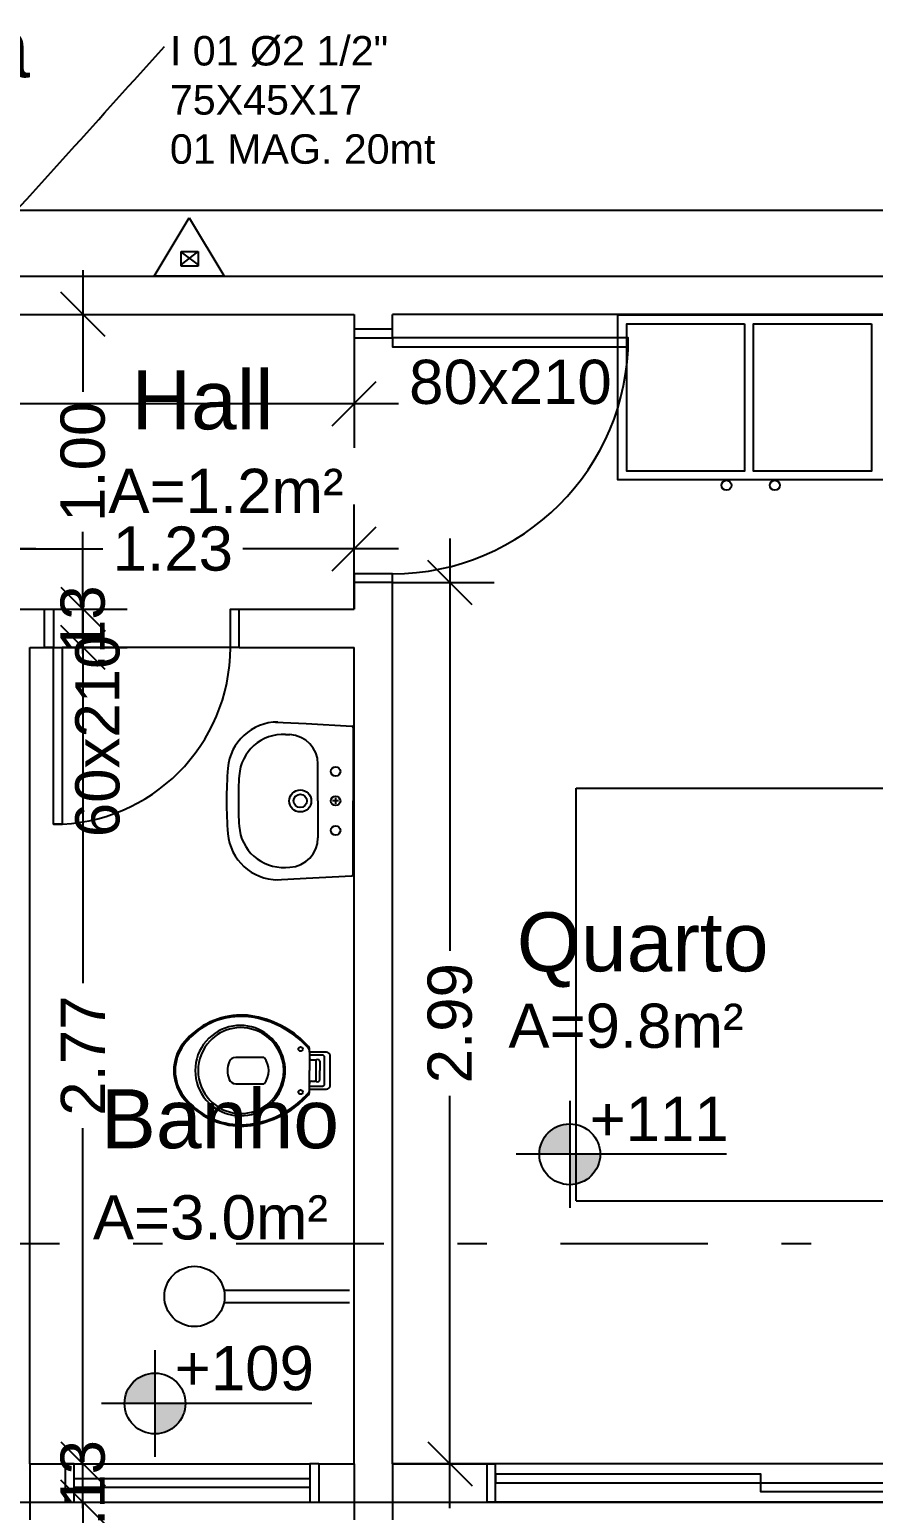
# Model space of a CAD drawing. Extents: x -120 to 178, y 5 to 129.
# Drawn here: x 22.29 to 25.16, y 81.5 to 86.52 of the extents above; entities that cross this region are included whole.
import ezdxf
from ezdxf.enums import TextEntityAlignment as Align

# ---------------------------------------------------------------- set-up
doc = ezdxf.new("R2010")
doc.units = 0
doc.header["$MEASUREMENT"] = 0
doc.linetypes.add('DASHDOT', pattern=[1, 0.5, -0.25, 0, -0.25])
doc.layers.get('0').update_dxf_attribs({"linetype": 'CONTINUOUS'})
doc.layers.get('DEFPOINTS').update_dxf_attribs({"linetype": 'CONTINUOUS'})
for name, color, linetype in [('cota', 1, 'CONTINUOUS'), ('Cotas', 1, 'CONTINUOUS'), ('janela-porta', 6, 'CONTINUOUS'), ('moveis', 253, 'CONTINUOUS'), ('nivel', 4, 'CONTINUOUS'), ('parede', 2, 'CONTINUOUS'), ('piso', 4, 'CONTINUOUS'), ('Simbolos', 7, 'CONTINUOUS'), ('texto', 7, 'CONTINUOUS'), ('vegetacao', 82, 'CONTINUOUS')]:
    doc.layers.add(name, color=color, linetype=linetype)
doc.styles.add('ROMANS', font='arial.ttf', dxfattribs={"height": 1.5})
doc.styles.get("Standard").update_dxf_attribs({"font": 'arial.ttf'})
doc.dimstyles.new('COTA1', dxfattribs={"dimtxt": 0.15, "dimasz": 0.15, "dimexe": 0.15, "dimexo": 0.15, "dimgap": 0.05, "dimtad": 1, "dimzin": 5, "dimdsep": 46, "dimtxsty": 'ROMANS', "dimblk": 'DOT', "dimcen": 0, "dimdle": 0.1, "dimclrd": 256, "dimclre": 256, "dimclrt": 7, "dimazin": 0, "dimtfac": 1, "dimtmove": 2, "dimatfit": 3, "dimldrblk": 'OBLIQUE', "dimfxl": 0, "dimtolj": 1, "dimtzin": 5, "dimarcsym": 0})
doc.dimstyles.new('cotass', dxfattribs={"dimtxt": 0.15, "dimasz": 0.15, "dimexe": 0.15, "dimexo": 0, "dimgap": 0.05, "dimtad": 0, "dimzin": 4, "dimdsep": 46, "dimtxsty": 'Standard', "dimblk": 'OBLIQUE', "dimcen": 0, "dimdle": 0.15, "dimclrd": 256, "dimclrt": 4, "dimadec": 0, "dimazin": 1, "dimtfac": 1, "dimtix": 1, "dimtofl": 0, "dimtmove": 0, "dimatfit": 3, "dimldrblk": 'OPEN30', "dimfxl": 0, "dimtolj": 1, "dimtzin": 0, "dimlwd": -1, "dimarcsym": 0})

# ---------------------------------------------------------------- blocks, each defined once
blk = doc.blocks.new('_Oblique')
at = {"color": 0, "linetype": 'ByBlock', "lineweight": -2}
blk.add_line((-0.5, -0.5), (0.5, 0.5), dxfattribs=at)
blk = doc.blocks.new('*D145')
at = {"layer": 'cota', "color": 0, "lineweight": -2, "transparency": 16777216}
for p, q in [((19.5643, 81.6537), (19.5643, 80.4845)), ((22.1643, 81.6537), (22.1643, 80.4845))]:
    blk.add_line(p, q, dxfattribs=at)
at = {"layer": 'cota', "transparency": 16777216}
for p, q in [((19.4143, 80.6345), (20.6185, 80.6345)), ((22.3143, 80.6345), (21.1102, 80.6345))]:
    blk.add_line(p, q, dxfattribs=at)
at = {"layer": 'DEFPOINTS', "color": 0, "transparency": 16777216}
for p in [(19.5643, 81.6537), (22.1643, 81.6537), (22.1643, 80.6345)]:
    blk.add_point(p, dxfattribs=at)
at = {"layer": 'cota', "transparency": 16777216, "xscale": 0.15, "yscale": 0.15, "zscale": 0.15, "rotation": 180}
blk.add_blockref('_Oblique', (19.5643, 80.6345), dxfattribs=at)
at = {"layer": 'cota', "transparency": 16777216, "xscale": 0.15, "yscale": 0.15, "zscale": 0.15}
blk.add_blockref('_Oblique', (22.1643, 80.6345), dxfattribs=at)
at = {"layer": 'cota', "color": 4, "transparency": 16777216, "insert": (20.8643, 80.6345), "char_height": 0.15, "attachment_point": 5}
blk.add_mtext('\\A1;2.60', dxfattribs=at)
blk = doc.blocks.new('_Open30')
at = {"color": 0, "linetype": 'ByBlock', "lineweight": -2}
for p, q in [((-1, 0.268), (0, 0)), ((0, 0), (-1, -0.268)), ((0, 0), (-1, 0))]:
    blk.add_line(p, q, dxfattribs=at)
blk = doc.blocks.new('*D146')
at = {"layer": 'cota', "color": 0, "lineweight": -2, "transparency": 16777216}
for p, q in [((22.1643, 81.6537), (22.1643, 80.4845)), ((22.2943, 81.6537), (22.2943, 80.4845))]:
    blk.add_line(p, q, dxfattribs=at)
at = {"layer": 'cota', "transparency": 16777216}
for p, q in [((22.1643, 80.6345), (22.0143, 80.6345)), ((22.2943, 80.6345), (22.4443, 80.6345))]:
    blk.add_line(p, q, dxfattribs=at)
at = {"layer": 'DEFPOINTS', "color": 0, "transparency": 16777216}
for p in [(22.1643, 81.6537), (22.2943, 81.6537), (22.2943, 80.6345)]:
    blk.add_point(p, dxfattribs=at)
at = {"layer": 'cota', "transparency": 16777216, "xscale": 0.15, "yscale": 0.15, "zscale": 0.15}
blk.add_blockref('_Oblique', (22.1643, 80.6345), dxfattribs=at)
at = {"layer": 'cota', "transparency": 16777216, "xscale": 0.15, "yscale": 0.15, "zscale": 0.15, "rotation": 180}
blk.add_blockref('_Oblique', (22.2943, 80.6345), dxfattribs=at)
at = {"layer": 'cota', "color": 4, "transparency": 16777216, "insert": (22.2293, 80.6345), "char_height": 0.15, "attachment_point": 5}
blk.add_mtext('\\A1;.13', dxfattribs=at)
blk = doc.blocks.new('*D147')
at = {"layer": 'cota', "color": 0, "lineweight": -2, "transparency": 16777216}
for p, q in [((22.2943, 81.6537), (22.2943, 80.4845)), ((23.3943, 81.6537), (23.3943, 80.4845))]:
    blk.add_line(p, q, dxfattribs=at)
at = {"layer": 'cota', "transparency": 16777216}
for p, q in [((22.1443, 80.6345), (22.6068, 80.6345)), ((23.5443, 80.6345), (23.0818, 80.6345))]:
    blk.add_line(p, q, dxfattribs=at)
at = {"layer": 'DEFPOINTS', "color": 0, "transparency": 16777216}
for p in [(22.2943, 81.6537), (23.3943, 81.6537), (23.3943, 80.6345)]:
    blk.add_point(p, dxfattribs=at)
at = {"layer": 'cota', "transparency": 16777216, "xscale": 0.15, "yscale": 0.15, "zscale": 0.15, "rotation": 180}
blk.add_blockref('_Oblique', (22.2943, 80.6345), dxfattribs=at)
at = {"layer": 'cota', "transparency": 16777216, "xscale": 0.15, "yscale": 0.15, "zscale": 0.15}
blk.add_blockref('_Oblique', (23.3943, 80.6345), dxfattribs=at)
at = {"layer": 'cota', "color": 4, "transparency": 16777216, "insert": (22.8443, 80.6345), "char_height": 0.15, "attachment_point": 5}
blk.add_mtext('\\A1;1.10', dxfattribs=at)
blk = doc.blocks.new('*D148')
at = {"layer": 'cota', "color": 0, "lineweight": -2, "transparency": 16777216}
for p, q in [((23.3943, 81.6537), (23.3943, 80.4845)), ((23.5243, 81.6537), (23.5243, 80.4845))]:
    blk.add_line(p, q, dxfattribs=at)
at = {"layer": 'cota', "transparency": 16777216}
for p, q in [((23.3943, 80.6345), (23.2443, 80.6345)), ((23.5243, 80.6345), (23.6743, 80.6345))]:
    blk.add_line(p, q, dxfattribs=at)
at = {"layer": 'DEFPOINTS', "color": 0, "transparency": 16777216}
for p in [(23.3943, 81.6537), (23.5243, 81.6537), (23.5243, 80.6345)]:
    blk.add_point(p, dxfattribs=at)
at = {"layer": 'cota', "transparency": 16777216, "xscale": 0.15, "yscale": 0.15, "zscale": 0.15}
blk.add_blockref('_Oblique', (23.3943, 80.6345), dxfattribs=at)
at = {"layer": 'cota', "transparency": 16777216, "xscale": 0.15, "yscale": 0.15, "zscale": 0.15, "rotation": 180}
blk.add_blockref('_Oblique', (23.5243, 80.6345), dxfattribs=at)
at = {"layer": 'cota', "color": 4, "transparency": 16777216, "insert": (23.4593, 80.6345), "char_height": 0.15, "attachment_point": 5}
blk.add_mtext('\\A1;.13', dxfattribs=at)
blk = doc.blocks.new('*D149')
at = {"layer": 'cota', "color": 0, "lineweight": -2, "transparency": 16777216}
for p, q in [((23.5243, 81.6537), (23.5243, 80.4845)), ((26.0244, 80.9237), (26.0244, 80.4845))]:
    blk.add_line(p, q, dxfattribs=at)
at = {"layer": 'cota', "transparency": 16777216}
for p, q in [((23.3743, 80.6345), (24.5285, 80.6345)), ((26.1744, 80.6345), (25.0202, 80.6345))]:
    blk.add_line(p, q, dxfattribs=at)
at = {"layer": 'DEFPOINTS', "color": 0, "transparency": 16777216}
for p in [(23.5243, 81.6537), (26.0244, 80.9237), (26.0244, 80.6345)]:
    blk.add_point(p, dxfattribs=at)
at = {"layer": 'cota', "transparency": 16777216, "xscale": 0.15, "yscale": 0.15, "zscale": 0.15, "rotation": 180}
blk.add_blockref('_Oblique', (23.5243, 80.6345), dxfattribs=at)
at = {"layer": 'cota', "transparency": 16777216, "xscale": 0.15, "yscale": 0.15, "zscale": 0.15}
blk.add_blockref('_Oblique', (26.0244, 80.6345), dxfattribs=at)
at = {"layer": 'cota', "color": 4, "transparency": 16777216, "insert": (24.7743, 80.6345), "char_height": 0.15, "attachment_point": 5}
blk.add_mtext('\\A1;2.50', dxfattribs=at)
blk = doc.blocks.new('*D174')
at = {"layer": 'cota', "transparency": 16777216}
for p, q in [((22.4742, 81.6537), (22.4742, 81.8037)), ((22.4742, 81.5237), (22.4742, 81.3737))]:
    blk.add_line(p, q, dxfattribs=at)
at = {"layer": 'cota', "color": 0, "lineweight": -2, "transparency": 16777216}
for p, q in [((22.2943, 81.6537), (22.6242, 81.6537)), ((22.2943, 81.5237), (22.6242, 81.5237))]:
    blk.add_line(p, q, dxfattribs=at)
at = {"layer": 'DEFPOINTS', "color": 0, "transparency": 16777216}
for p in [(22.2943, 81.6537), (22.2943, 81.5237), (22.4742, 81.5237)]:
    blk.add_point(p, dxfattribs=at)
at = {"layer": 'cota', "transparency": 16777216, "xscale": 0.15, "yscale": 0.15, "zscale": 0.15}
for p, rotation in [((22.4742, 81.6537), 270), ((22.4742, 81.5237), 90)]:
    blk.add_blockref('_Oblique', p, dxfattribs=dict(at, rotation=rotation))
at = {"layer": 'cota', "color": 4, "transparency": 16777216, "insert": (22.4742, 81.5887), "char_height": 0.15, "attachment_point": 5, "rotation": 90}
blk.add_mtext('\\A1;.13', dxfattribs=at)
blk = doc.blocks.new('*D200')
at = {"layer": 'cota', "color": 0, "lineweight": -2, "transparency": 16777216}
for p, q in [((17.2843, 85.6837), (17.2843, 86.0561)), ((26.0244, 85.6837), (26.0244, 86.0561))]:
    blk.add_line(p, q, dxfattribs=at)
at = {"layer": 'cota', "transparency": 16777216}
for p, q in [((17.1343, 85.9061), (20.6759, 85.9061)), ((26.1744, 85.9061), (21.1651, 85.9061))]:
    blk.add_line(p, q, dxfattribs=at)
at = {"layer": 'DEFPOINTS', "color": 0, "transparency": 16777216}
for p in [(26.0244, 85.9061), (17.2843, 85.6837), (26.0244, 85.6837)]:
    blk.add_point(p, dxfattribs=at)
at = {"layer": 'cota', "transparency": 16777216, "xscale": 0.15, "yscale": 0.15, "zscale": 0.15, "rotation": 180}
blk.add_blockref('_Oblique', (17.2843, 85.9061), dxfattribs=at)
at = {"layer": 'cota', "transparency": 16777216, "xscale": 0.15, "yscale": 0.15, "zscale": 0.15}
blk.add_blockref('_Oblique', (26.0244, 85.9061), dxfattribs=at)
at = {"layer": 'cota', "color": 4, "transparency": 16777216, "insert": (20.9205, 85.9061), "char_height": 0.15, "attachment_point": 5}
blk.add_mtext('\\A1;8.74', dxfattribs=at)
blk = doc.blocks.new('*D238')
at = {"layer": 'cota', "transparency": 16777216}
for p, q in [((22.4742, 84.5737), (22.4742, 83.2848)), ((22.4742, 81.5037), (22.4742, 82.7926))]:
    blk.add_line(p, q, dxfattribs=at)
at = {"layer": 'cota', "color": 0, "lineweight": -2, "transparency": 16777216}
for p, q in [((22.2943, 84.4237), (22.6242, 84.4237)), ((22.2943, 81.6537), (22.6242, 81.6537))]:
    blk.add_line(p, q, dxfattribs=at)
at = {"layer": 'DEFPOINTS', "color": 0, "transparency": 16777216}
for p in [(22.2943, 84.4237), (22.4742, 84.4237), (22.2943, 81.6537)]:
    blk.add_point(p, dxfattribs=at)
at = {"layer": 'cota', "transparency": 16777216, "xscale": 0.15, "yscale": 0.15, "zscale": 0.15}
for p, rotation in [((22.4742, 84.4237), 90), ((22.4742, 81.6537), 270)]:
    blk.add_blockref('_Oblique', p, dxfattribs=dict(at, rotation=rotation))
at = {"layer": 'cota', "color": 4, "transparency": 16777216, "insert": (22.4742, 83.0387), "char_height": 0.15, "attachment_point": 5, "rotation": 90}
blk.add_mtext('\\A1;2.77', dxfattribs=at)
blk = doc.blocks.new('*D239')
at = {"layer": 'cota', "transparency": 16777216}
for p, q in [((22.4742, 84.5537), (22.4742, 84.7037)), ((22.4742, 84.4237), (22.4742, 84.2737))]:
    blk.add_line(p, q, dxfattribs=at)
at = {"layer": 'cota', "color": 0, "lineweight": -2, "transparency": 16777216}
for p, q in [((22.2943, 84.5537), (22.6242, 84.5537)), ((22.2943, 84.4237), (22.6242, 84.4237))]:
    blk.add_line(p, q, dxfattribs=at)
at = {"layer": 'DEFPOINTS', "color": 0, "transparency": 16777216}
for p in [(22.2943, 84.5537), (22.4742, 84.5537), (22.2943, 84.4237)]:
    blk.add_point(p, dxfattribs=at)
at = {"layer": 'cota', "transparency": 16777216, "xscale": 0.15, "yscale": 0.15, "zscale": 0.15}
for p, rotation in [((22.4742, 84.5537), 270), ((22.4742, 84.4237), 90)]:
    blk.add_blockref('_Oblique', p, dxfattribs=dict(at, rotation=rotation))
at = {"layer": 'cota', "color": 4, "transparency": 16777216, "insert": (22.4742, 84.4887), "char_height": 0.15, "attachment_point": 5, "rotation": 90}
blk.add_mtext('\\A1;.13', dxfattribs=at)
blk = doc.blocks.new('*D240')
at = {"layer": 'cota', "transparency": 16777216}
for p, q in [((22.4742, 85.7037), (22.4742, 85.2912)), ((22.4742, 84.4037), (22.4742, 84.8162))]:
    blk.add_line(p, q, dxfattribs=at)
at = {"layer": 'cota', "color": 0, "lineweight": -2, "transparency": 16777216}
for p, q in [((22.2943, 85.5537), (22.6242, 85.5537)), ((22.2943, 84.5537), (22.6242, 84.5537))]:
    blk.add_line(p, q, dxfattribs=at)
at = {"layer": 'DEFPOINTS', "color": 0, "transparency": 16777216}
for p in [(22.2943, 85.5537), (22.4742, 85.5537), (22.2943, 84.5537)]:
    blk.add_point(p, dxfattribs=at)
at = {"layer": 'cota', "transparency": 16777216, "xscale": 0.15, "yscale": 0.15, "zscale": 0.15}
for p, rotation in [((22.4742, 85.5537), 90), ((22.4742, 84.5537), 270)]:
    blk.add_blockref('_Oblique', p, dxfattribs=dict(at, rotation=rotation))
at = {"layer": 'cota', "color": 4, "transparency": 16777216, "insert": (22.4742, 85.0537), "char_height": 0.15, "attachment_point": 5, "rotation": 90}
blk.add_mtext('\\A1;1.00', dxfattribs=at)
blk = doc.blocks.new('*D241')
at = {"layer": 'cota', "color": 0, "lineweight": -2, "transparency": 16777216}
for p, q in [((22.1643, 84.5537), (22.1643, 84.9082)), ((23.3943, 84.5537), (23.3943, 84.9082))]:
    blk.add_line(p, q, dxfattribs=at)
at = {"layer": 'cota', "transparency": 16777216}
for p, q in [((22.0143, 84.7582), (22.5415, 84.7582)), ((23.5443, 84.7582), (23.0171, 84.7582))]:
    blk.add_line(p, q, dxfattribs=at)
at = {"layer": 'DEFPOINTS', "color": 0, "transparency": 16777216}
for p in [(22.1643, 84.7582), (22.1643, 84.5537), (23.3943, 84.5537)]:
    blk.add_point(p, dxfattribs=at)
at = {"layer": 'cota', "transparency": 16777216, "xscale": 0.15, "yscale": 0.15, "zscale": 0.15, "rotation": 180}
blk.add_blockref('_Oblique', (22.1643, 84.7582), dxfattribs=at)
at = {"layer": 'cota', "transparency": 16777216, "xscale": 0.15, "yscale": 0.15, "zscale": 0.15}
blk.add_blockref('_Oblique', (23.3943, 84.7582), dxfattribs=at)
at = {"layer": 'cota', "color": 4, "transparency": 16777216, "insert": (22.7793, 84.7582), "char_height": 0.15, "attachment_point": 5}
blk.add_mtext('\\A1;1.23', dxfattribs=at)
blk = doc.blocks.new('*D242')
at = {"layer": 'cota', "color": 0, "lineweight": -2, "transparency": 16777216}
for p, q in [((19.5643, 84.5537), (19.5643, 84.9082)), ((22.1643, 84.5537), (22.1643, 84.9082))]:
    blk.add_line(p, q, dxfattribs=at)
at = {"layer": 'cota', "transparency": 16777216}
for p, q in [((19.4143, 84.7582), (20.6185, 84.7582)), ((22.3143, 84.7582), (21.1102, 84.7582))]:
    blk.add_line(p, q, dxfattribs=at)
at = {"layer": 'DEFPOINTS', "color": 0, "transparency": 16777216}
for p in [(19.5643, 84.7582), (19.5643, 84.5537), (22.1643, 84.5537)]:
    blk.add_point(p, dxfattribs=at)
at = {"layer": 'cota', "transparency": 16777216, "xscale": 0.15, "yscale": 0.15, "zscale": 0.15, "rotation": 180}
blk.add_blockref('_Oblique', (19.5643, 84.7582), dxfattribs=at)
at = {"layer": 'cota', "transparency": 16777216, "xscale": 0.15, "yscale": 0.15, "zscale": 0.15}
blk.add_blockref('_Oblique', (22.1643, 84.7582), dxfattribs=at)
at = {"layer": 'cota', "color": 4, "transparency": 16777216, "insert": (20.8643, 84.7582), "char_height": 0.15, "attachment_point": 5}
blk.add_mtext('\\A1;2.60', dxfattribs=at)
blk = doc.blocks.new('*D244')
at = {"layer": 'cota', "transparency": 16777216}
for p, q in [((23.7192, 84.7937), (23.7192, 83.3949)), ((23.7192, 81.5037), (23.7192, 82.9025))]:
    blk.add_line(p, q, dxfattribs=at)
at = {"layer": 'cota', "color": 0, "lineweight": -2, "transparency": 16777216}
for p, q in [((23.5243, 84.6437), (23.8692, 84.6437)), ((23.5243, 81.6537), (23.8692, 81.6537))]:
    blk.add_line(p, q, dxfattribs=at)
at = {"layer": 'DEFPOINTS', "color": 0, "transparency": 16777216}
for p in [(23.5243, 84.6437), (23.5243, 81.6537), (23.7192, 81.6537)]:
    blk.add_point(p, dxfattribs=at)
at = {"layer": 'cota', "transparency": 16777216, "xscale": 0.15, "yscale": 0.15, "zscale": 0.15}
for p, rotation in [((23.7192, 84.6437), 90), ((23.7192, 81.6537), 270)]:
    blk.add_blockref('_Oblique', p, dxfattribs=dict(at, rotation=rotation))
at = {"layer": 'cota', "color": 4, "transparency": 16777216, "insert": (23.7192, 83.1487), "char_height": 0.15, "attachment_point": 5, "rotation": 90}
blk.add_mtext('\\A1;2.99', dxfattribs=at)
blk = doc.blocks.new('*D253')
at = {"layer": 'cota', "color": 0, "lineweight": -2, "transparency": 16777216}
for p, q in [((19.5643, 85.5537), (19.5643, 85.1008)), ((23.3943, 85.5537), (23.3943, 85.1008))]:
    blk.add_line(p, q, dxfattribs=at)
at = {"layer": 'cota', "transparency": 16777216}
for p, q in [((19.4143, 85.2508), (21.2345, 85.2508)), ((23.5443, 85.2508), (21.7241, 85.2508))]:
    blk.add_line(p, q, dxfattribs=at)
at = {"layer": 'DEFPOINTS', "color": 0, "transparency": 16777216}
for p in [(19.5643, 85.5537), (23.3943, 85.5537), (23.3943, 85.2508)]:
    blk.add_point(p, dxfattribs=at)
at = {"layer": 'cota', "transparency": 16777216, "xscale": 0.15, "yscale": 0.15, "zscale": 0.15, "rotation": 180}
blk.add_blockref('_Oblique', (19.5643, 85.2508), dxfattribs=at)
at = {"layer": 'cota', "transparency": 16777216, "xscale": 0.15, "yscale": 0.15, "zscale": 0.15}
blk.add_blockref('_Oblique', (23.3943, 85.2508), dxfattribs=at)
at = {"layer": 'cota', "color": 4, "transparency": 16777216, "insert": (21.4793, 85.2508), "char_height": 0.15, "attachment_point": 5}
blk.add_mtext('\\A1;3.83', dxfattribs=at)
blk = doc.blocks.new('_Dot')
at = {"color": 0, "linetype": 'ByBlock', "lineweight": -2}
blk.add_line((-0.5, 0), (-1, 0), dxfattribs=at)
at = {"color": 0, "linetype": 'ByBlock', "const_width": 0.5}
blk.add_lwpolyline([(-0.25, 0, 1), (0.25, 0, 1)], format="xyb", close=True, dxfattribs=at)
blk = doc.blocks.new('NIVEL')
at = {"layer": 'nivel'}
h = blk.add_hatch(color=256, dxfattribs=at)
h.paths.add_polyline_path([(0, 0.1375, 0.414214), (-0.1375, 0), (0, 0)])
h.paths.add_polyline_path([(0, 0), (0, -0.1375, 0.414214), (0.1375, 0)])
for p, q in [((0, 0.2417), (0, -0.2417)), ((0.7095, 0), (-0.2418, 0))]:
    blk.add_line(p, q, dxfattribs=at)
blk.add_circle((0, 0), 0.1375, dxfattribs=at)

msp = doc.modelspace()

# ---------------------------------------------------------------- hatches: boundary and pattern name
at = {"layer": 'vegetacao'}
h = msp.add_hatch(dxfattribs=at)
h.set_pattern_fill('ANGLE', color=256, scale=2, style=0)
h.set_pattern_definition([(0, (4.21934, 69.4), (0, 0.55), [0.4, -0.15]), (90, (4.21934, 69.4), (-0.55, 3e-17), [0.4, -0.15])])
edge = h.paths.add_edge_path()
edge.add_line((33.5894, 75.9237), (33.5894, 116.2837))
edge.add_line((33.5894, 116.2837), (9.8693, 116.2837))
edge.add_line((9.8693, 116.2837), (9.8693, 110.2837))
edge.add_line((9.8693, 110.2837), (27.5894, 110.2837))
edge.add_arc((27.5894, 107.2837), 3, 0, 90, ccw=False)
edge.add_line((30.5894, 107.2837), (30.5894, 75.9237))
edge.add_line((30.5894, 75.9237), (33.5894, 75.9237))
h = msp.add_hatch(dxfattribs=at)
h.set_pattern_fill('TRACOS2', color=256, scale=2, style=0)
h.set_pattern_definition([(0, (1.44, 0.96), (0.88, 1.52), [0.08, -1.34, 0.06, -0.58, 0.12, -1.42]), (5, (0.54, 1.68), (0.787509, 1.554551), [0.16, -1.34, 0.12, -0.58, 0.24, -1.42]), (10, (1.06, 1.78), (0.53784, 1.902295), [0.14, -0.34, 0.18, -1.06, 0.1, -1.32]), (15, (0.7, 1.96), (0.450046, 1.797737), [0.28, -0.34, 0.3, -1.06, 0.22, -1.32]), (20, (0.86, 1.14), (0.889806, 1.473175), [0.16, -1.1, 0.14, -0.82, 0.1, -0.64]), (25, (1.14, 0.86), (0.9972314, 1.458057), [0.22, -1.1, 0.28, -0.82, 0.24, -0.64]), (30, (1.44, 1.02), (-0.146462, 1.69368), [0.1, -0.66, 0.08, -0.98, 0.06, -1.3]), (35, (0.54, 0.3), (0.148824, 1.9842), [0.22, -0.66, 0.16, -0.98, 0.12, -1.3]), (40, (0.88, 1.46), (0.225573, 1.442469), [0.08, -0.88, 0.06, -0.56, 0.16, -1.02]), (45, (0.88, 0.74), (-0.410122, 1.965757), [0.16, -0.88, 0.12, -0.56, 0.3, -1.02]), (50, (1.18, 0.74), (-0.534986, 1.571557), [0.04, -0.74, 0.1, -1.22, 0.12, -0.62]), (60, (1.24, 0.88), (-0.663154, 1.491384), [0.1, -0.82, 0.04, -0.96, 0.08, -0.74]), (65, (0.52, 0.88), (-0.486328, 2.080453), [0.22, -0.82, 0.08, -0.96, 0.16, -0.74]), (70, (1.02, 0.64), (-0.732615, 1.437246), [0.06, -0.38, 0.12, -0.64, 0.08, -0.88]), (75, (0.3, 0.46), (-1.550558, 1.554275), [0.12, -0.38, 0.24, -0.64, 0.16, -0.88]), (80, (1.12, 1.82), (-1.390436, 1.09813), [0.14, -0.88, 0.06, -1.04, 0.12, -0.98]), (85, (1.3, 0.38), (-1.660168, 0.988455), [0.28, -0.88, 0.12, -1.04, 0.24, -0.98]), (90, (1.24, 0.96), (-1.76, 0.74), [0.12, -0.62, 0.08, -1.22, 0.04, -1.24]), (95, (0.52, 1.68), (-1.88055, 1.30105), [0.24, -0.62, 0.08, -1.22, 0.08, -1.24]), (100, (0.92, 1.58), (-1.653143, 0.967635), [0.14, -0.78, 0.12, -0.64, 0.14, -1.46]), (105, (1.28, 1.94), (-1.731187, 0.819872), [0.28, -0.78, 0.24, -0.64, 0.28, -1.46]), (110, (0.78, 0.44), (-1.602936, 0.544608), [0.16, -0.52, 0.08, -1.06, 0.12, -1.16]), (115, (1.86, 0.44), (-1.644302, 0.40283), [0.3, -0.52, 0.16, -1.06, 0.24, -1.16]), (120, (0.24, 0.68), (-1.911, 0.189948), [0.1, -1.34, 0.12, -0.62, 0.14, -0.82]), (125, (0.42, 0.86), (-2.170974, 0.066875), [0.22, -1.34, 0.24, -0.62, 0.28, -0.82]), (130, (0.68, 0.24), (-1.860718, 0.475107), [0.06, -0.44, 0.08, -0.86, 0.16, -1.12]), (135, (0.86, 0.42), (-2.149605, 0.311127), [0.12, -0.44, 0.16, -0.86, 0.3, -1.12]), (140, (0.08, 1.84), (-1.470646, -0.228038), [0.12, -0.72, 0.14, -0.62, 0.08, -0.84]), (145, (0.88, 0.58), (-1.548418, -0.502793), [0.24, -0.72, 0.28, -0.62, 0.16, -0.84]), (150, (1.74, 0.12), (-1.3655, -0.805115), [0.08, -0.56, 0.16, -1.24, 0.14, -1.14]), (155, (1.56, 1.22), (-1.77954, -0.692849), [0.16, -0.56, 0.3, -1.24, 0.28, -1.14]), (160, (0.42, 1.24), (-1.586007, -1.082858), [0.12, -0.84, 0.1, -0.76, 0.08, -1.22]), (165, (0.24, 0.52), (-1.706049, -1.344246), [0.24, -0.84, 0.22, -0.76, 0.16, -1.22]), (170, (0.54, 0.76), (-1.437627, -1.127488), [0.18, -0.66, 0.12, -0.9, 0.16, -0.88]), (175, (1.44, 1.66), (-1.365265, -1.607125), [0.22, -0.66, 0.24, -0.9, 0.26, -0.88])])
h.paths.add_polyline_path([(33.5894, 116.2837), (21.7193, 116.2837), (21.7193, 110.2837), (27.5894, 110.2837, -0.414214), (30.5894, 107.2837), (30.5894, 76.1987), (31.8894, 76.1987), (31.8894, 76.1487), (30.5894, 76.1487), (30.5894, 75.9237), (33.5894, 75.9237)])

# ---------------------------------------------------------------- linework, layer by layer
at = {"layer": 'cota', "color": 6, "linetype": 'DASHDOT'}
msp.add_lwpolyline([(34.4945, 82.4), (9.2071, 82.4)], dxfattribs=at)
at = {"layer": 'janela-porta', "color": 6, "linetype": 'Continuous'}
for p, q in [((22.4443, 81.6537), (23.2443, 81.6537)), ((25.6743, 81.6537), (23.8743, 81.6537)), ((22.4443, 81.5237), (23.2443, 81.5237)), ((25.6743, 81.5237), (23.8743, 81.5237))]:
    msp.add_line(p, q, dxfattribs=at)
for points in [[(23.3943, 85.5037), (23.3943, 85.4737), (23.5243, 85.4737), (23.5243, 85.5037)], [(23.5243, 84.6437), (23.5243, 84.6737), (23.3943, 84.6737), (23.3943, 84.6437)], [(22.3443, 84.5537), (22.3743, 84.5537), (22.3743, 84.4237), (22.3443, 84.4237)], [(23.0043, 84.4237), (22.9743, 84.4237), (22.9743, 84.5537), (23.0043, 84.5537)], [(22.4143, 81.5237), (22.4443, 81.5237), (22.4443, 81.6537), (22.4143, 81.6537)], [(23.2743, 81.6537), (23.2443, 81.6537), (23.2443, 81.5237), (23.2743, 81.5237)], [(23.8443, 81.5237), (23.8743, 81.5237), (23.8743, 81.6537), (23.8443, 81.6537)]]:
    msp.add_lwpolyline(points, dxfattribs=at)
for points in [[(23.5243, 85.4737), (23.5243, 85.4437), (24.3243, 85.4437), (24.3243, 85.4737), (23.5243, 85.4737)], [(22.3743, 84.4237), (22.4043, 84.4237), (22.4043, 83.8237), (22.3743, 83.8237), (22.3743, 84.4237)], [(22.4443, 81.6037), (23.2443, 81.6037), (23.2443, 81.5737), (22.4443, 81.5737), (22.4443, 81.6037)], [(23.8743, 81.5887), (24.7743, 81.5887), (24.7743, 81.6187), (23.8743, 81.6187), (23.8743, 81.5887)], [(24.7743, 81.5887), (25.6743, 81.5887), (25.6743, 81.5587), (24.7743, 81.5587), (24.7743, 81.5887)]]:
    msp.add_lwpolyline(points, close=True, dxfattribs=at)
for centre, radius in [((23.5243, 85.4737), 0.8), ((22.3743, 84.4237), 0.6)]:
    msp.add_arc(centre, radius, 270, 0, dxfattribs=at)
at = {"layer": 'moveis'}
for p, q in [((23.127, 84.1705), (23.2315, 84.1652)), ((23.1355, 84.1705), (23.127, 84.1705)), ((23.2315, 84.1652), (23.3867, 84.1572)), ((23.1616, 84.1287), (23.1766, 84.1279)), ((23.3915, 84.1522), (23.3915, 83.903)), ((23.2714, 83.903), (23.2714, 84.0281)), ((23.3315, 83.913), (23.3315, 83.893)), ((24.1469, 82.5461), (24.1469, 83.9461)), ((24.1469, 83.9461), (25.9969, 83.9461)), ((23.2714, 83.903), (23.2714, 83.778)), ((23.3415, 83.903), (23.3214, 83.903)), ((23.3915, 83.6539), (23.3915, 83.903)), ((23.1616, 83.6774), (23.1766, 83.6782)), ((23.127, 83.6355), (23.2315, 83.6409)), ((23.2315, 83.6409), (23.3867, 83.6489)), ((23.2424, 83.0573), (23.2424, 83.0625)), ((23.2424, 83.0505), (23.2424, 83.0573)), ((23.0884, 83.0325), (22.9924, 83.0325)), ((23.2424, 83.0505), (23.2424, 82.988)), ((23.3005, 83.0505), (23.2424, 83.0505)), ((23.2864, 83.0405), (23.2424, 83.0405)), ((23.2504, 83.024), (23.2615, 83.024)), ((23.2659, 82.988), (23.2659, 83.0235)), ((23.2774, 83.0195), (23.2774, 82.988)), ((23.294, 82.988), (23.294, 83.033)), ((23.3125, 82.988), (23.3125, 83.0395)), ((23.2424, 82.9255), (23.2424, 82.988)), ((23.2504, 82.952), (23.2615, 82.952)), ((23.2659, 82.9525), (23.2659, 82.988)), ((23.2774, 82.9565), (23.2774, 82.988)), ((23.294, 82.943), (23.294, 82.988)), ((23.3125, 82.9365), (23.3125, 82.988)), ((22.9924, 82.9435), (23.0884, 82.9435)), ((23.2424, 82.9355), (23.2864, 82.9355)), ((23.2424, 82.9255), (23.3005, 82.9255)), ((23.2424, 82.9187), (23.2424, 82.9255)), ((23.2424, 82.9135), (23.2424, 82.9187)), ((24.1469, 82.5461), (25.9969, 82.5461)), ((23.3783, 82.2416), (22.9531, 82.2416)), ((22.9531, 82.2016), (23.3783, 82.2016))]:
    msp.add_line(p, q, dxfattribs=at)
for points in [[(26.0389, 85.5519), (26.0389, 84.9919), (24.2889, 84.9919), (24.2889, 85.5519), (26.0389, 85.5519)], [(24.7189, 85.5219), (24.7189, 85.0219), (24.3189, 85.0219), (24.3189, 85.5219), (24.7189, 85.5219)], [(25.1489, 85.5219), (25.1489, 85.0219), (24.7489, 85.0219), (24.7489, 85.5219), (25.1489, 85.5219)]]:
    msp.add_lwpolyline(points, close=True, dxfattribs=at)
for centre, radius in [((24.6571, 84.9739), 0.017), ((24.8212, 84.9739), 0.017), ((23.3315, 84.003), 0.016), ((23.2115, 83.903), 0.0375), ((23.2115, 83.903), 0.0225), ((23.3315, 83.903), 0.016), ((23.3315, 83.803), 0.016), ((23.2125, 83.061), 0.0075), ((23.2125, 82.915), 0.0075), ((22.8527, 82.2216), 0.1023)]:
    msp.add_circle(centre, radius, dxfattribs=at)
for centre, radius, start, end in [((23.1355, 84.0005), 0.17, 90, 175.3019), ((23.3865, 84.1522), 0.005, 0, 87.0582), ((23.1539, 83.9789), 0.15, 87.0582, 176.2836), ((23.1714, 84.0281), 0.1, 0, 87.0582), ((24.3218, 83.903), 1.3604, 175.3019, 180), ((24.3218, 83.903), 1.3204, 176.2836, 180), ((24.3218, 83.903), 1.3604, 180, 184.6981), ((24.3218, 83.903), 1.3204, 180, 183.7164), ((23.1539, 83.8272), 0.15, 183.7164, 272.9418), ((23.1355, 83.8055), 0.17, 184.6981, 270), ((23.1714, 83.778), 0.1, 272.9418, 0), ((23.3865, 83.6539), 0.005, 272.9418, 0), ((23.0105, 82.9281), 0.248, 96.483, 121.0731), ((23.0105, 82.9281), 0.2435, 96.4778, 121.0674), ((23.0123, 82.9331), 0.2433, 73.2378, 97.0453), ((23.0123, 82.9331), 0.2388, 84.2407, 97.0506), ((22.9942, 82.8426), 0.3307, 55.8497, 82.7065), ((22.9942, 82.8426), 0.3352, 55.8476, 74.7475), ((23.0233, 82.9124), 0.2681, 121.6809, 141.8397), ((23.0233, 82.9124), 0.2636, 121.6861, 141.8298), ((23.0097, 82.9848), 0.1566, 100.028, 138.7776), ((23.0094, 82.9899), 0.1437, 100.8079, 136.9265), ((23.0089, 82.9956), 0.1458, 59.7019, 100.4456), ((23.0103, 82.9886), 0.1451, 60.1948, 101.0664), ((23.0098, 82.9883), 0.1456, 359.8878, 60.0886), ((23.0061, 82.9873), 0.1544, 0.2488, 60.3441), ((23.0012, 82.8558), 0.3159, 40.7546, 55.5359), ((23.0012, 82.8558), 0.3204, 41.9479, 55.5381), ((22.9315, 82.9883), 0.149, 143.0019, 180.1282), ((22.9315, 82.9883), 0.1445, 143.02, 180.1282), ((23.0082, 82.9881), 0.1532, 139.3363, 180.0547), ((23.0071, 82.9897), 0.1422, 136.2284, 180.6636), ((23.2323, 83.0628), 0.0102, 358.3086, 45.2439), ((23.2331, 83.0562), 0.00945, 6.988, 38.6516), ((23.049, 82.988), 0.0846, 159.2223, 200.7777), ((22.992, 83.0084), 0.0241, 89.1095, 156.4896), ((23.0367, 82.988), 0.0683, 319.3118, 40.6882), ((23.2507, 83.0323), 0.00832, 184.718, 267.9851), ((23.2606, 83.0359), 0.0119, 274.0521, 294.0204), ((23.2698, 83.0127), 0.0131, 70.6125, 109.6581), ((23.2719, 83.0196), 0.00592, 43.936, 67.4017), ((23.2708, 83.0198), 0.00666, 357.9572, 36.1023), ((23.2867, 83.0332), 0.00728, 358.275, 91.725), ((23.3007, 83.0387), 0.0118, 3.6802, 91.299), ((22.9315, 82.9877), 0.149, 179.8718, 216.9981), ((22.9315, 82.9877), 0.1445, 179.8718, 216.98), ((23.0082, 82.9879), 0.1532, 179.9453, 220.6637), ((23.0071, 82.9864), 0.1422, 179.3364, 223.7716), ((22.992, 82.9676), 0.0241, 203.5104, 270.8905), ((23.0098, 82.9877), 0.1456, 299.9114, 0.1122), ((23.0061, 82.9887), 0.1544, 299.6559, 359.7512), ((23.2507, 82.9437), 0.00832, 92.0149, 175.282), ((23.2606, 82.9402), 0.0119, 65.9796, 85.9479), ((23.2698, 82.9633), 0.0131, 250.3418, 289.3875), ((23.2719, 82.9565), 0.00592, 292.5984, 316.064), ((23.2708, 82.9563), 0.00666, 323.8977, 2.0428), ((23.0233, 83.0636), 0.2636, 218.1702, 238.3139), ((23.0012, 83.1202), 0.3159, 304.4641, 319.2454), ((23.0012, 83.1202), 0.3204, 304.4619, 318.0521), ((23.2323, 82.9133), 0.0102, 314.7561, 1.6914), ((23.2331, 82.9198), 0.00945, 321.3484, 353.012), ((23.2867, 82.9428), 0.00728, 268.275, 1.725), ((23.3007, 82.9373), 0.0118, 268.701, 356.3199), ((23.0233, 83.0636), 0.2681, 218.1603, 238.3191), ((23.0097, 82.9912), 0.1566, 221.2224, 259.972), ((23.0094, 82.9861), 0.1437, 223.0735, 259.1921), ((23.0103, 82.9875), 0.1451, 258.9336, 299.8052), ((23.0089, 82.9804), 0.1458, 259.5544, 300.2981), ((22.9942, 83.1334), 0.3307, 277.2935, 304.1503), ((22.9942, 83.1334), 0.3352, 285.2525, 304.1524), ((23.0105, 83.0479), 0.248, 238.9269, 263.517), ((23.0105, 83.0479), 0.2435, 238.9326, 263.5222), ((23.0123, 83.0429), 0.2433, 262.9547, 286.7622), ((23.0123, 83.0429), 0.2388, 262.9494, 275.7593)]:
    msp.add_arc(centre, radius, start, end, dxfattribs=at)
at = {"layer": 'parede'}
for p, q in [((20.4743, 85.6837), (26.0244, 85.6837)), ((20.4743, 85.5537), (23.3943, 85.5537)), ((23.3943, 85.5537), (23.3943, 85.5037)), ((26.0244, 85.5537), (23.5243, 85.5537)), ((23.5243, 85.5037), (23.5243, 85.5537)), ((23.5243, 85.5037), (23.3943, 85.5037)), ((23.3943, 84.6437), (23.3943, 84.5537)), ((23.5243, 84.6437), (23.3943, 84.6437)), ((23.5243, 81.6537), (23.5243, 84.6437)), ((22.1643, 84.5537), (22.3443, 84.5537)), ((22.3443, 84.4237), (22.3443, 84.5537)), ((23.0043, 84.5537), (23.3943, 84.5537)), ((23.0043, 84.4237), (23.0043, 84.5537)), ((22.2943, 81.6537), (22.2943, 84.4237)), ((22.2943, 84.4237), (22.3443, 84.4237)), ((23.0043, 84.4237), (23.3943, 84.4237)), ((23.3943, 81.6537), (23.3943, 84.4237)), ((22.2943, 81.6537), (22.4143, 81.6537)), ((22.4143, 81.6537), (22.4143, 81.5237)), ((23.2743, 81.6537), (23.3943, 81.6537)), ((23.2743, 81.6537), (23.2743, 81.5237)), ((23.8443, 81.6537), (23.5243, 81.6537)), ((23.8443, 81.6537), (23.8443, 81.5237)), ((21.7943, 81.5237), (22.4143, 81.5237)), ((23.2743, 81.5237), (23.8443, 81.5237))]:
    msp.add_line(p, q, dxfattribs=at)
at = {"layer": 'piso'}
for p, q in [((23.0043, 84.4237), (22.4043, 84.4237)), ((25.7044, 81.5237), (23.8443, 81.5237))]:
    msp.add_line(p, q, dxfattribs=at)
msp.add_lwpolyline([(33.5894, 116.2837), (33.5894, 75.9237), (13.0894, 75.9237), (13.0894, 79.2137), (12.2193, 79.2137), (12.2193, 93.7437), (12.7193, 93.7437), (12.7193, 80.9237), (17.2843, 80.9237), (17.2843, 81.5237), (26.0244, 81.5237), (26.0244, 80.9237), (26.0244, 80.9237), (30.5894, 80.9237), (30.5894, 93.8737), (24.8993, 93.8737), (24.8993, 91.5437), (22.8493, 91.5437), (22.8493, 96.0037), (9.8693, 96.0037), (9.8693, 105.2837)], dxfattribs=at)
at = {"layer": 'Simbolos'}
for p, q in [((22.7162, 85.6837), (22.8342, 85.8818)), ((22.8342, 85.8818), (22.9525, 85.6852)), ((22.8342, 85.8818), (22.8342, 85.8818)), ((22.8071, 85.7217), (22.8651, 85.7676)), ((22.8071, 85.7676), (22.8651, 85.7676)), ((22.8071, 85.7177), (22.8071, 85.7676)), ((22.8071, 85.7676), (22.8071, 85.7676)), ((22.8071, 85.7648), (22.8651, 85.7217)), ((22.8651, 85.7676), (22.8651, 85.7177)), ((22.8651, 85.7177), (22.8071, 85.7177)), ((22.9525, 85.6837), (22.7162, 85.6837))]:
    msp.add_line(p, q, dxfattribs=at)

# ---------------------------------------------------------------- block references
at = {"layer": 'nivel', "xscale": 0.75, "yscale": 0.75, "zscale": 0.75}
for p in [(24.1257, 82.704), (22.7186, 81.8585)]:
    msp.add_blockref('NIVEL', p, dxfattribs=at)

# ---------------------------------------------------------------- texts
at = {"layer": 'Cotas', "color": 7, "insert": (22.7692, 86.0635), "char_height": 0.1, "attachment_point": 7, "style": 'ROMANS'}
msp.add_mtext('I 01 Ø2 1/2"\\P{\\fArial|b0|i0|c0|p34;\\C0;75X45X17 \\P\\fArial|b0|i0|c0|p34;01\\fArial|b0|i0|c0|p34; MAG. \\fArial|b0|i0|c0|p34;20\\fArial|b0|i0|c0|p34;mt}', dxfattribs=at)
at = {"layer": 'texto'}
for s, height, p in [('Circulação interna', 0.2, (21.1688, 86.2977)), ('Hall', 0.2, (22.8798, 85.1037)), ('80x210', 0.15, (23.9243, 85.2049)), ('A=1.2m²', 0.15, (22.9593, 84.835)), ('Quarto', 0.2, (24.373, 83.2647)), ('A=9.8m²', 0.15, (24.3162, 83.0203)), ('Banho', 0.2, (22.9393, 82.6646)), ('+111', 0.15, (24.429, 82.704)), ('A=3.0m²', 0.15, (22.9067, 82.3702)), ('+109', 0.15, (23.0218, 81.8585))]:
    msp.add_text(s, height=height, dxfattribs=at).set_placement(p, align=Align.BOTTOM_CENTER)
msp.add_text('60x210', height=0.15, rotation=90, dxfattribs=at).set_placement((22.6431, 84.1237), align=Align.BOTTOM_CENTER)

# ---------------------------------------------------------------- dimensions: what is measured, and where the dimension line sits
at = {"layer": 'cota'}
dim = msp.add_linear_dim(base=(26.0244, 85.9061), p1=(17.2843, 85.6837), p2=(26.0244, 85.6837), dimstyle='cotass', dxfattribs=at)
dim.commit()
dim.dimension.update_dxf_attribs({"geometry": '*D200', "text_midpoint": (20.9205, 85.9061), "dimtype": 160})
for base, p1, p2, picture, middle in [((22.4742, 85.5537), (22.2943, 84.5537), (22.2943, 85.5537), '*D240', (22.4742, 85.0537)), ((22.4742, 84.5537), (22.2943, 84.4237), (22.2943, 84.5537), '*D239', (22.4742, 84.4887)), ((22.4742, 84.4237), (22.2943, 81.6537), (22.2943, 84.4237), '*D238', (22.4742, 83.0387)), ((22.4742, 81.5237), (22.2943, 81.6537), (22.2943, 81.5237), '*D174', (22.4742, 81.5887))]:
    dim = msp.add_linear_dim(base=base, p1=p1, p2=p2, angle=90, dimstyle='cotass', override={"dimtmove": 1}, dxfattribs=at)
    dim.commit()
    dim.dimension.update_dxf_attribs({"geometry": picture, "text_midpoint": middle})
for base, p1, p2, picture, middle in [((23.3943, 85.2508), (19.5643, 85.5537), (23.3943, 85.5537), '*D253', (21.4793, 85.2508)), ((19.5643, 84.7582), (22.1643, 84.5537), (19.5643, 84.5537), '*D242', (20.8643, 84.7582)), ((22.1643, 84.7582), (23.3943, 84.5537), (22.1643, 84.5537), '*D241', (22.7793, 84.7582))]:
    dim = msp.add_linear_dim(base=base, p1=p1, p2=p2, dimstyle='cotass', dxfattribs=at)
    dim.commit()
    dim.dimension.update_dxf_attribs({"geometry": picture, "text_midpoint": middle})
dim = msp.add_linear_dim(base=(23.7192, 81.6537), p1=(23.5243, 84.6437), p2=(23.5243, 81.6537), angle=90, dimstyle='cotass', dxfattribs=at)
dim.commit()
dim.dimension.update_dxf_attribs({"geometry": '*D244', "text_midpoint": (23.7192, 83.1487)})
for base, p1, p2, picture, middle in [((22.1643, 80.6345), (19.5643, 81.6537), (22.1643, 81.6537), '*D145', (20.8643, 80.6345)), ((22.2943, 80.6345), (22.1643, 81.6537), (22.2943, 81.6537), '*D146', (22.2293, 80.6345)), ((23.3943, 80.6345), (22.2943, 81.6537), (23.3943, 81.6537), '*D147', (22.8443, 80.6345)), ((23.5243, 80.6345), (23.3943, 81.6537), (23.5243, 81.6537), '*D148', (23.4593, 80.6345)), ((26.0244, 80.6345), (23.5243, 81.6537), (26.0244, 80.9237), '*D149', (24.7743, 80.6345))]:
    dim = msp.add_linear_dim(base=base, p1=p1, p2=p2, dimstyle='cotass', override={"dimtmove": 1}, dxfattribs=at)
    dim.commit()
    dim.dimension.update_dxf_attribs({"geometry": picture, "text_midpoint": middle})

# ---------------------------------------------------------------- leaders
at = {"layer": 'Cotas', "path_type": 1}
msp.add_leader([(22.1012, 85.7428), (22.751, 86.4627)], dimstyle='COTA1', override={"dimtad": 0, "dimclrd": 256}, dxfattribs=at)

doc.saveas('drawing.dxf')
